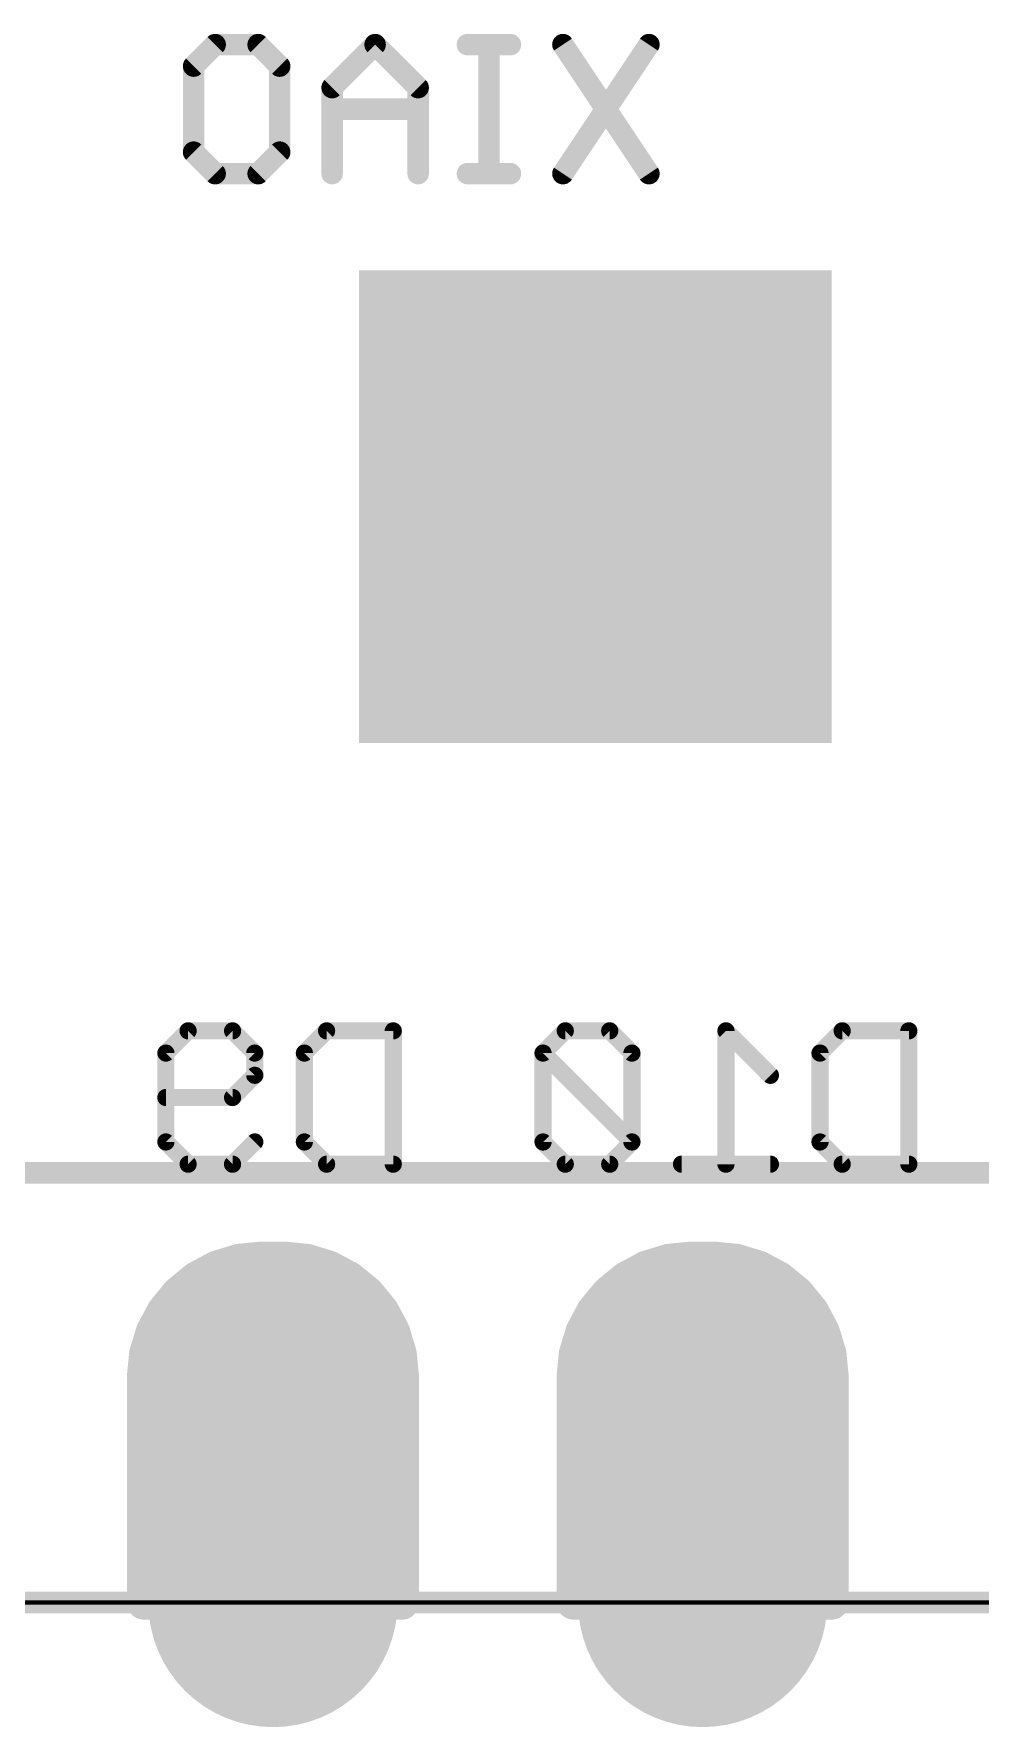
# Model space of a CAD drawing. Extents: x 63.5 to 84.5, y 8.2 to 27.4.
# Drawn here: x 69.96 to 75.55, y 8.15 to 18.16 of the extents above; entities that cross this region are included whole.
import ezdxf

# ---------------------------------------------------------------- set-up
doc = ezdxf.new("R2010")
doc.units = 0
for name, color, linetype in [('20', 213, 'CONTINUOUS'), ('22', 140, 'CONTINUOUS'), ('26', 140, 'CONTINUOUS'), ('30', 253, 'CONTINUOUS')]:
    doc.layers.add(name, color=color, linetype=linetype)

# ---------------------------------------------------------------- blocks, each defined once
blk = doc.blocks.new('RECT')
blk.add_solid([(-0.5, -0.5), (0.5, -0.5), (-0.5, 0.5), (0.5, 0.5)])
blk = doc.blocks.new('ROUNDP')
at = {"const_width": 0.5}
blk.add_lwpolyline([(0, -0.25, 1), (0, 0.25, 1), (0, -0.25)], format="xyb", dxfattribs=at)

msp = doc.modelspace()

# ---------------------------------------------------------------- linework, layer by layer
at = {"layer": '20', "const_width": 0.0254}
msp.add_lwpolyline([(65.405, 8.89), (82.55, 8.89)], dxfattribs=at)
at = {"layer": '22', "const_width": 0.127}
for points in [[(65.024, 11.43), (82.804, 11.43)], [(82.804, 8.89), (65.024, 8.89)]]:
    msp.add_lwpolyline(points, dxfattribs=at)
at = {"layer": '26'}
for points, const_width in [([(70.9052, 17.971), (71.0323, 18.0982)], 0.127), ([(71.0323, 18.0982), (71.2865, 18.0982)], 0.127), ([(71.2865, 18.0982), (71.4136, 17.971)], 0.127), ([(71.978, 18.0982), (71.7238, 17.8439)], 0.127), ([(72.2322, 17.8439), (71.978, 18.0982)], 0.127), ([(72.7779, 18.0982), (72.5237, 18.0982)], 0.127), ([(72.6508, 17.3355), (72.6508, 18.0982)], 0.127), ([(73.5965, 18.0982), (73.0881, 17.3355)], 0.127), ([(73.0881, 18.0982), (73.5965, 17.3355)], 0.127), ([(70.9052, 17.4626), (70.9052, 17.971)], 0.127), ([(71.4136, 17.971), (71.4136, 17.4626)], 0.127), ([(71.7238, 17.8439), (71.7238, 17.3355)], 0.127), ([(72.2322, 17.3355), (72.2322, 17.8439)], 0.127), ([(72.2322, 17.7168), (71.7238, 17.7168)], 0.127), ([(71.0323, 17.3355), (70.9052, 17.4626)], 0.127), ([(71.4136, 17.4626), (71.2865, 17.3355)], 0.127), ([(71.2865, 17.3355), (71.0323, 17.3355)], 0.127), ([(72.7779, 17.3355), (72.5237, 17.3355)], 0.127), ([(70.7412, 12.1375), (70.8726, 12.2689)], 0.1016), ([(70.8726, 12.2689), (71.1353, 12.2689)], 0.1016), ([(71.1353, 12.2689), (71.2666, 12.1375)], 0.1016), ([(71.5598, 12.1375), (71.6912, 12.2689)], 0.1016), ([(71.6912, 12.2689), (72.0852, 12.2689)], 0.1016), ([(72.0852, 12.2689), (72.0852, 11.4808)], 0.1016), ([(73.102, 12.2689), (72.9707, 12.1375)], 0.1016), ([(73.3647, 12.2689), (73.102, 12.2689)], 0.1016), ([(73.496, 12.1375), (73.3647, 12.2689)], 0.1016), ([(74.3146, 12.0062), (74.0519, 12.2689)], 0.1016), ([(74.0519, 12.2689), (74.0519, 11.4808)], 0.1016), ([(74.6078, 12.1375), (74.7392, 12.2689)], 0.1016), ([(74.7392, 12.2689), (75.1332, 12.2689)], 0.1016), ([(75.1332, 12.2689), (75.1332, 11.4808)], 0.1016), ([(70.7412, 11.6121), (70.7412, 12.1375)], 0.1016), ([(71.2666, 12.1375), (71.2666, 12.0062)], 0.1016), ([(71.5598, 11.6121), (71.5598, 12.1375)], 0.1016), ([(72.9707, 12.1375), (72.9707, 11.6121)], 0.1016), ([(73.496, 11.6121), (72.9707, 12.1375)], 0.1016), ([(73.496, 11.6121), (73.496, 12.1375)], 0.1016), ([(74.6078, 11.6121), (74.6078, 12.1375)], 0.1016), ([(71.2666, 12.0062), (71.1353, 11.8748)], 0.1016), ([(71.1353, 11.8748), (70.7412, 11.8748)], 0.1016), ([(70.8726, 11.4808), (70.7412, 11.6121)], 0.1016), ([(71.2666, 11.6121), (71.1353, 11.4808)], 0.1016), ([(71.6912, 11.4808), (71.5598, 11.6121)], 0.1016), ([(72.9707, 11.6121), (73.102, 11.4808)], 0.1016), ([(73.3647, 11.4808), (73.496, 11.6121)], 0.1016), ([(74.7392, 11.4808), (74.6078, 11.6121)], 0.1016), ([(71.1353, 11.4808), (70.8726, 11.4808)], 0.1016), ([(72.0852, 11.4808), (71.6912, 11.4808)], 0.1016), ([(73.102, 11.4808), (73.3647, 11.4808)], 0.1016), ([(74.3146, 11.4808), (73.7892, 11.4808)], 0.1016), ([(75.1332, 11.4808), (74.7392, 11.4808)], 0.1016)]:
    msp.add_lwpolyline(points, dxfattribs=dict(at, const_width=const_width))
for points, const_width in [([(71.0323, 18.1299, 1), (71.0323, 18.0664)], 0.0635), ([(71.0548, 18.0757, 1), (71.0098, 18.1206)], 0.0635), ([(71.309, 18.1206, 1), (71.2641, 18.0757)], 0.0635), ([(71.2865, 18.0664, 1), (71.2865, 18.1299)], 0.0635), ([(72.0004, 18.1206, 1), (71.9555, 18.0757)], 0.0635), ([(72.0004, 18.0757, 1), (71.9555, 18.1206)], 0.0635), ([(72.5237, 18.1299, 1), (72.5237, 18.0664)], 0.0635), ([(72.6826, 18.0982, 1), (72.6191, 18.0982)], 0.0635), ([(72.7779, 18.0664, 1), (72.7779, 18.1299)], 0.0635), ([(73.1145, 18.1158, 1), (73.0616, 18.0805)], 0.0635), ([(73.6229, 18.0805, 1), (73.5701, 18.1158)], 0.0635), ([(70.9369, 17.971, 1), (70.8734, 17.971)], 0.0635), ([(70.8827, 17.9935, 1), (70.9276, 17.9486)], 0.0635), ([(71.4454, 17.971, 1), (71.3819, 17.971)], 0.0635), ([(71.3912, 17.9486, 1), (71.4361, 17.9935)], 0.0635), ([(71.7555, 17.8439, 1), (71.692, 17.8439)], 0.0635), ([(71.7013, 17.8664, 1), (71.7462, 17.8215)], 0.0635), ([(72.264, 17.8439, 1), (72.2005, 17.8439)], 0.0635), ([(72.2098, 17.8215, 1), (72.2547, 17.8664)], 0.0635), ([(71.7238, 17.7486, 1), (71.7238, 17.6851)], 0.0635), ([(72.2322, 17.6851, 1), (72.2322, 17.7486)], 0.0635), ([(70.9276, 17.4851, 1), (70.8827, 17.4402)], 0.0635), ([(71.4361, 17.4402, 1), (71.3912, 17.4851)], 0.0635), ([(70.8734, 17.4626, 1), (70.9369, 17.4626)], 0.0635), ([(71.3819, 17.4626, 1), (71.4454, 17.4626)], 0.0635), ([(71.0323, 17.3672, 1), (71.0323, 17.3038)], 0.0635), ([(71.0098, 17.313, 1), (71.0548, 17.358)], 0.0635), ([(71.2641, 17.358, 1), (71.309, 17.313)], 0.0635), ([(71.2865, 17.3038, 1), (71.2865, 17.3672)], 0.0635), ([(71.692, 17.3355, 1), (71.7555, 17.3355)], 0.0635), ([(72.2005, 17.3355, 1), (72.264, 17.3355)], 0.0635), ([(72.5237, 17.3672, 1), (72.5237, 17.3038)], 0.0635), ([(72.6191, 17.3355, 1), (72.6826, 17.3355)], 0.0635), ([(72.7779, 17.3038, 1), (72.7779, 17.3672)], 0.0635), ([(73.0616, 17.3531, 1), (73.1145, 17.3179)], 0.0635), ([(73.5701, 17.3179, 1), (73.6229, 17.3531)], 0.0635), ([(70.8726, 12.2943, 1), (70.8726, 12.2435)], 0.0508), ([(70.8905, 12.2509, 1), (70.8546, 12.2868)], 0.0508), ([(71.1532, 12.2868, 1), (71.1173, 12.2509)], 0.0508), ([(71.1353, 12.2435, 1), (71.1353, 12.2943)], 0.0508), ([(71.6912, 12.2943, 1), (71.6912, 12.2435)], 0.0508), ([(71.7091, 12.2509, 1), (71.6732, 12.2868)], 0.0508), ([(72.1106, 12.2689, 1), (72.0598, 12.2689)], 0.0508), ([(72.0852, 12.2435, 1), (72.0852, 12.2943)], 0.0508), ([(73.102, 12.2943, 1), (73.102, 12.2435)], 0.0508), ([(73.12, 12.2509, 1), (73.084, 12.2868)], 0.0508), ([(73.3827, 12.2868, 1), (73.3467, 12.2509)], 0.0508), ([(73.3647, 12.2435, 1), (73.3647, 12.2943)], 0.0508), ([(74.0773, 12.2689, 1), (74.0265, 12.2689)], 0.0508), ([(74.0699, 12.2868, 1), (74.034, 12.2509)], 0.0508), ([(74.7392, 12.2943, 1), (74.7392, 12.2435)], 0.0508), ([(74.7571, 12.2509, 1), (74.7212, 12.2868)], 0.0508), ([(75.1586, 12.2689, 1), (75.1078, 12.2689)], 0.0508), ([(75.1332, 12.2435, 1), (75.1332, 12.2943)], 0.0508), ([(70.7666, 12.1375, 1), (70.7158, 12.1375)], 0.0508), ([(70.7233, 12.1555, 1), (70.7592, 12.1196)], 0.0508), ([(71.292, 12.1375, 1), (71.2412, 12.1375)], 0.0508), ([(71.2487, 12.1196, 1), (71.2846, 12.1555)], 0.0508), ([(71.5852, 12.1375, 1), (71.5344, 12.1375)], 0.0508), ([(71.5419, 12.1555, 1), (71.5778, 12.1196)], 0.0508), ([(72.9961, 12.1375, 1), (72.9453, 12.1375)], 0.0508), ([(72.9886, 12.1555, 1), (72.9527, 12.1196)], 0.0508), ([(72.9527, 12.1555, 1), (72.9886, 12.1196)], 0.0508), ([(73.5214, 12.1375, 1), (73.4706, 12.1375)], 0.0508), ([(73.4781, 12.1196, 1), (73.514, 12.1555)], 0.0508), ([(74.6332, 12.1375, 1), (74.5824, 12.1375)], 0.0508), ([(74.5899, 12.1555, 1), (74.6258, 12.1196)], 0.0508), ([(71.2412, 12.0062, 1), (71.292, 12.0062)], 0.0508), ([(71.2846, 11.9882, 1), (71.2487, 12.0241)], 0.0508), ([(74.2967, 11.9882, 1), (74.3326, 12.0241)], 0.0508), ([(70.7412, 11.9002, 1), (70.7412, 11.8494)], 0.0508), ([(71.1173, 11.8928, 1), (71.1532, 11.8569)], 0.0508), ([(71.1353, 11.8494, 1), (71.1353, 11.9002)], 0.0508), ([(70.7158, 11.6121, 1), (70.7666, 11.6121)], 0.0508), ([(70.7592, 11.6301, 1), (70.7233, 11.5942)], 0.0508), ([(71.2846, 11.5942, 1), (71.2487, 11.6301)], 0.0508), ([(71.5344, 11.6121, 1), (71.5852, 11.6121)], 0.0508), ([(71.5778, 11.6301, 1), (71.5419, 11.5942)], 0.0508), ([(72.9886, 11.6301, 1), (72.9527, 11.5942)], 0.0508), ([(72.9453, 11.6121, 1), (72.9961, 11.6121)], 0.0508), ([(73.4706, 11.6121, 1), (73.5214, 11.6121)], 0.0508), ([(73.514, 11.5942, 1), (73.4781, 11.6301)], 0.0508), ([(73.4781, 11.5942, 1), (73.514, 11.6301)], 0.0508), ([(74.5824, 11.6121, 1), (74.6332, 11.6121)], 0.0508), ([(74.6258, 11.6301, 1), (74.5899, 11.5942)], 0.0508), ([(70.8726, 11.5062, 1), (70.8726, 11.4554)], 0.0508), ([(70.8546, 11.4628, 1), (70.8905, 11.4988)], 0.0508), ([(71.1173, 11.4988, 1), (71.1532, 11.4628)], 0.0508), ([(71.1353, 11.4554, 1), (71.1353, 11.5062)], 0.0508), ([(71.6912, 11.5062, 1), (71.6912, 11.4554)], 0.0508), ([(71.6732, 11.4628, 1), (71.7091, 11.4988)], 0.0508), ([(72.0852, 11.4554, 1), (72.0852, 11.5062)], 0.0508), ([(73.102, 11.5062, 1), (73.102, 11.4554)], 0.0508), ([(73.084, 11.4628, 1), (73.12, 11.4988)], 0.0508), ([(73.3467, 11.4988, 1), (73.3827, 11.4628)], 0.0508), ([(73.3647, 11.4554, 1), (73.3647, 11.5062)], 0.0508), ([(73.7892, 11.5062, 1), (73.7892, 11.4554)], 0.0508), ([(74.3146, 11.4554, 1), (74.3146, 11.5062)], 0.0508), ([(74.7392, 11.5062, 1), (74.7392, 11.4554)], 0.0508), ([(74.7212, 11.4628, 1), (74.7571, 11.4988)], 0.0508), ([(75.1332, 11.4554, 1), (75.1332, 11.5062)], 0.0508), ([(72.0598, 11.4808, 1), (72.1106, 11.4808)], 0.0508), ([(74.0265, 11.4808, 1), (74.0773, 11.4808)], 0.0508), ([(75.1078, 11.4808, 1), (75.1586, 11.4808)], 0.0508)]:
    msp.add_lwpolyline(points, format="xyb", dxfattribs=dict(at, const_width=const_width))
at = {"layer": '30', "const_width": 0.2032}
for points in [[(71.1742, 10.9086), (71.0432, 10.8688)], [(71.3105, 10.922), (71.1742, 10.9086)], [(71.2724, 8.89), (71.2724, 10.9183)], [(71.4375, 10.922), (71.3105, 10.922)], [(71.5738, 10.9086), (71.4375, 10.922)], [(71.4756, 8.89), (71.4756, 10.9182)], [(71.7048, 10.8688), (71.5738, 10.9086)], [(73.7142, 10.9086), (73.5832, 10.8688)], [(73.8505, 10.922), (73.7142, 10.9086)], [(73.9775, 10.922), (73.8505, 10.922)], [(73.914, 8.89), (73.914, 10.922)], [(74.1138, 10.9086), (73.9775, 10.922)], [(74.2448, 10.8688), (74.1138, 10.9086)], [(71.0432, 10.8688), (70.9224, 10.8043)], [(71.0692, 8.89), (71.0692, 10.8767)], [(71.6788, 8.89), (71.6788, 10.8767)], [(71.8256, 10.8043), (71.7048, 10.8688)], [(73.5832, 10.8688), (73.4624, 10.8043)], [(73.5076, 8.89), (73.5076, 10.8284)], [(73.7108, 8.89), (73.7108, 10.9075)], [(74.1172, 8.89), (74.1172, 10.9075)], [(74.3656, 10.8043), (74.2448, 10.8688)], [(74.3204, 8.89), (74.3204, 10.8284)], [(70.8166, 10.7174), (70.7297, 10.6116)], [(70.9224, 10.8043), (70.8166, 10.7174)], [(70.866, 8.89), (70.866, 10.758)], [(71.9314, 10.7174), (71.8256, 10.8043)], [(71.882, 8.89), (71.882, 10.758)], [(72.0183, 10.6116), (71.9314, 10.7174)], [(73.3566, 10.7174), (73.2697, 10.6116)], [(73.4624, 10.8043), (73.3566, 10.7174)], [(74.4714, 10.7174), (74.3656, 10.8043)], [(74.5583, 10.6116), (74.4714, 10.7174)], [(70.7297, 10.6116), (70.6652, 10.4908)], [(72.0828, 10.4908), (72.0183, 10.6116)], [(73.2697, 10.6116), (73.2052, 10.4908)], [(73.3044, 8.89), (73.3044, 10.6538)], [(74.5236, 8.89), (74.5236, 10.6538)], [(74.6228, 10.4908), (74.5583, 10.6116)], [(70.6652, 10.4908), (70.6254, 10.3598)], [(70.6628, 8.89), (70.6628, 10.483)], [(72.1226, 10.3598), (72.0828, 10.4908)], [(72.0852, 8.89), (72.0852, 10.483)], [(73.2052, 10.4908), (73.1654, 10.3598)], [(74.6626, 10.3598), (74.6228, 10.4908)], [(70.6254, 10.3598), (70.612, 10.2235)], [(72.136, 10.2235), (72.1226, 10.3598)], [(73.1654, 10.3598), (73.152, 10.2235)], [(74.676, 10.2235), (74.6626, 10.3598)], [(70.612, 10.2235), (70.612, 8.89)], [(72.136, 8.89), (72.136, 10.2235)], [(73.152, 10.2235), (73.152, 8.89)], [(74.676, 8.89), (74.676, 10.2235)], [(70.612, 8.89), (72.136, 8.89)], [(73.152, 8.89), (74.676, 8.89)]]:
    msp.add_lwpolyline(points, dxfattribs=at)
at = {"layer": '30', "const_width": 0.1016}
for points in [[(71.1692, 10.9591, 1), (71.1792, 10.858)], [(71.189, 10.86, 1), (71.1595, 10.9572)], [(71.3232, 10.9183, 1), (71.2216, 10.9183)], [(71.3105, 10.9728, 1), (71.3105, 10.8712)], [(71.3155, 10.8714, 1), (71.3055, 10.9726)], [(71.4425, 10.9726, 1), (71.4325, 10.8714)], [(71.5264, 10.9182, 1), (71.4248, 10.9182)], [(71.4375, 10.8712, 1), (71.4375, 10.9728)], [(71.5885, 10.9572, 1), (71.559, 10.86)], [(71.5688, 10.858, 1), (71.5788, 10.9591)], [(73.7092, 10.9591, 1), (73.7192, 10.858)], [(73.729, 10.86, 1), (73.6995, 10.9572)], [(73.8505, 10.9728, 1), (73.8505, 10.8712)], [(73.8555, 10.8714, 1), (73.8455, 10.9726)], [(73.9648, 10.922, 1), (73.8632, 10.922)], [(73.9825, 10.9726, 1), (73.9725, 10.8714)], [(73.9775, 10.8712, 1), (73.9775, 10.9728)], [(74.1285, 10.9572, 1), (74.099, 10.86)], [(74.1088, 10.858, 1), (74.1188, 10.9591)], [(71.0285, 10.9174, 1), (71.0579, 10.8202)], [(71.12, 10.8767, 1), (71.0184, 10.8767)], [(71.0671, 10.824, 1), (71.0192, 10.9136)], [(71.7296, 10.8767, 1), (71.628, 10.8767)], [(71.7288, 10.9136, 1), (71.6809, 10.824)], [(71.6901, 10.8202, 1), (71.7195, 10.9174)], [(73.5584, 10.8284, 1), (73.4568, 10.8284)], [(73.5685, 10.9174, 1), (73.5979, 10.8202)], [(73.6071, 10.824, 1), (73.5592, 10.9136)], [(73.7616, 10.9075, 1), (73.66, 10.9075)], [(74.168, 10.9075, 1), (74.0664, 10.9075)], [(74.2688, 10.9136, 1), (74.2209, 10.824)], [(74.2301, 10.8202, 1), (74.2595, 10.9174)], [(74.3712, 10.8284, 1), (74.2696, 10.8284)], [(70.8559, 10.6852, 1), (70.7773, 10.7496)], [(70.9168, 10.758, 1), (70.8152, 10.758)], [(70.8985, 10.8491, 1), (70.9464, 10.7595)], [(70.9547, 10.765, 1), (70.8902, 10.8436)], [(71.8578, 10.8436, 1), (71.7933, 10.765)], [(71.8016, 10.7595, 1), (71.8495, 10.8491)], [(71.9328, 10.758, 1), (71.8312, 10.758)], [(71.9707, 10.7496, 1), (71.8921, 10.6852)], [(73.3959, 10.6852, 1), (73.3173, 10.7496)], [(73.4385, 10.8491, 1), (73.4864, 10.7595)], [(73.4947, 10.765, 1), (73.4302, 10.8436)], [(74.3978, 10.8436, 1), (74.3333, 10.765)], [(74.3416, 10.7595, 1), (74.3895, 10.8491)], [(74.5107, 10.7496, 1), (74.4321, 10.6852)], [(70.7745, 10.5876, 1), (70.6849, 10.6355)], [(70.7844, 10.7567, 1), (70.8488, 10.6781)], [(71.8992, 10.6781, 1), (71.9636, 10.7567)], [(72.0631, 10.6355, 1), (71.9735, 10.5876)], [(73.3145, 10.5876, 1), (73.2249, 10.6355)], [(73.3552, 10.6538, 1), (73.2536, 10.6538)], [(73.3244, 10.7567, 1), (73.3888, 10.6781)], [(74.4392, 10.6781, 1), (74.5036, 10.7567)], [(74.5744, 10.6538, 1), (74.4728, 10.6538)], [(74.6031, 10.6355, 1), (74.5135, 10.5876)], [(70.6904, 10.6438, 1), (70.769, 10.5793)], [(71.979, 10.5793, 1), (72.0576, 10.6438)], [(73.2304, 10.6438, 1), (73.309, 10.5793)], [(74.519, 10.5793, 1), (74.5976, 10.6438)], [(70.7136, 10.483, 1), (70.612, 10.483)], [(70.6204, 10.5148, 1), (70.71, 10.4669)], [(70.7138, 10.4761, 1), (70.6166, 10.5055)], [(72.1314, 10.5055, 1), (72.0342, 10.4761)], [(72.136, 10.483, 1), (72.0344, 10.483)], [(72.038, 10.4669, 1), (72.1276, 10.5148)], [(73.1604, 10.5148, 1), (73.25, 10.4669)], [(73.2538, 10.4761, 1), (73.1566, 10.5055)], [(74.6714, 10.5055, 1), (74.5742, 10.4761)], [(74.578, 10.4669, 1), (74.6676, 10.5148)], [(70.5768, 10.3745, 1), (70.674, 10.345)], [(70.676, 10.3548, 1), (70.5749, 10.3648)], [(72.1731, 10.3648, 1), (72.072, 10.3548)], [(72.074, 10.345, 1), (72.1712, 10.3745)], [(73.1168, 10.3745, 1), (73.214, 10.345)], [(73.216, 10.3548, 1), (73.1149, 10.3648)], [(74.7131, 10.3648, 1), (74.612, 10.3548)], [(74.614, 10.345, 1), (74.7112, 10.3745)], [(70.6628, 10.2235, 1), (70.5612, 10.2235)], [(72.1868, 10.2235, 1), (72.0852, 10.2235)], [(73.2028, 10.2235, 1), (73.1012, 10.2235)], [(74.7268, 10.2235, 1), (74.6252, 10.2235)], [(70.5614, 10.2285, 1), (70.6626, 10.2185)], [(72.0854, 10.2185, 1), (72.1866, 10.2285)], [(73.1014, 10.2285, 1), (73.2026, 10.2185)], [(74.6254, 10.2185, 1), (74.7266, 10.2285)], [(70.612, 8.9408, 1), (70.612, 8.8392)], [(70.5612, 8.89, 1), (70.6628, 8.89)], [(70.612, 8.89, 1), (70.7136, 8.89)], [(70.8152, 8.89, 1), (70.9168, 8.89)], [(71.0184, 8.89, 1), (71.12, 8.89)], [(71.2216, 8.89, 1), (71.3232, 8.89)], [(71.4248, 8.89, 1), (71.5264, 8.89)], [(71.628, 8.89, 1), (71.7296, 8.89)], [(71.8312, 8.89, 1), (71.9328, 8.89)], [(72.0344, 8.89, 1), (72.136, 8.89)], [(72.0852, 8.89, 1), (72.1868, 8.89)], [(72.136, 8.8392, 1), (72.136, 8.9408)], [(73.152, 8.9408, 1), (73.152, 8.8392)], [(73.1012, 8.89, 1), (73.2028, 8.89)], [(73.2536, 8.89, 1), (73.3552, 8.89)], [(73.4568, 8.89, 1), (73.5584, 8.89)], [(73.66, 8.89, 1), (73.7616, 8.89)], [(73.8632, 8.89, 1), (73.9648, 8.89)], [(74.0664, 8.89, 1), (74.168, 8.89)], [(74.2696, 8.89, 1), (74.3712, 8.89)], [(74.4728, 8.89, 1), (74.5744, 8.89)], [(74.6252, 8.89, 1), (74.7268, 8.89)], [(74.676, 8.8392, 1), (74.676, 8.9408)]]:
    msp.add_lwpolyline(points, format="xyb", dxfattribs=at)

# ---------------------------------------------------------------- block references
at = {"layer": '30'}
for name, p, xscale, yscale in [('RECT', (73.279, 15.367), 2.794, 2.794), ('ROUNDP', (71.374, 8.89), 1.4732, 1.4732), ('ROUNDP', (73.914, 8.89), 1.4732, 1.4732)]:
    msp.add_blockref(name, p, dxfattribs=dict(at, xscale=xscale, yscale=yscale))
at = {"layer": '30', "xscale": 1.7032, "yscale": 1.7032, "rotation": 90}
for p in [(71.374, 10.16), (73.914, 10.16)]:
    msp.add_blockref('ROUNDP', p, dxfattribs=at)

doc.saveas('drawing.dxf')
